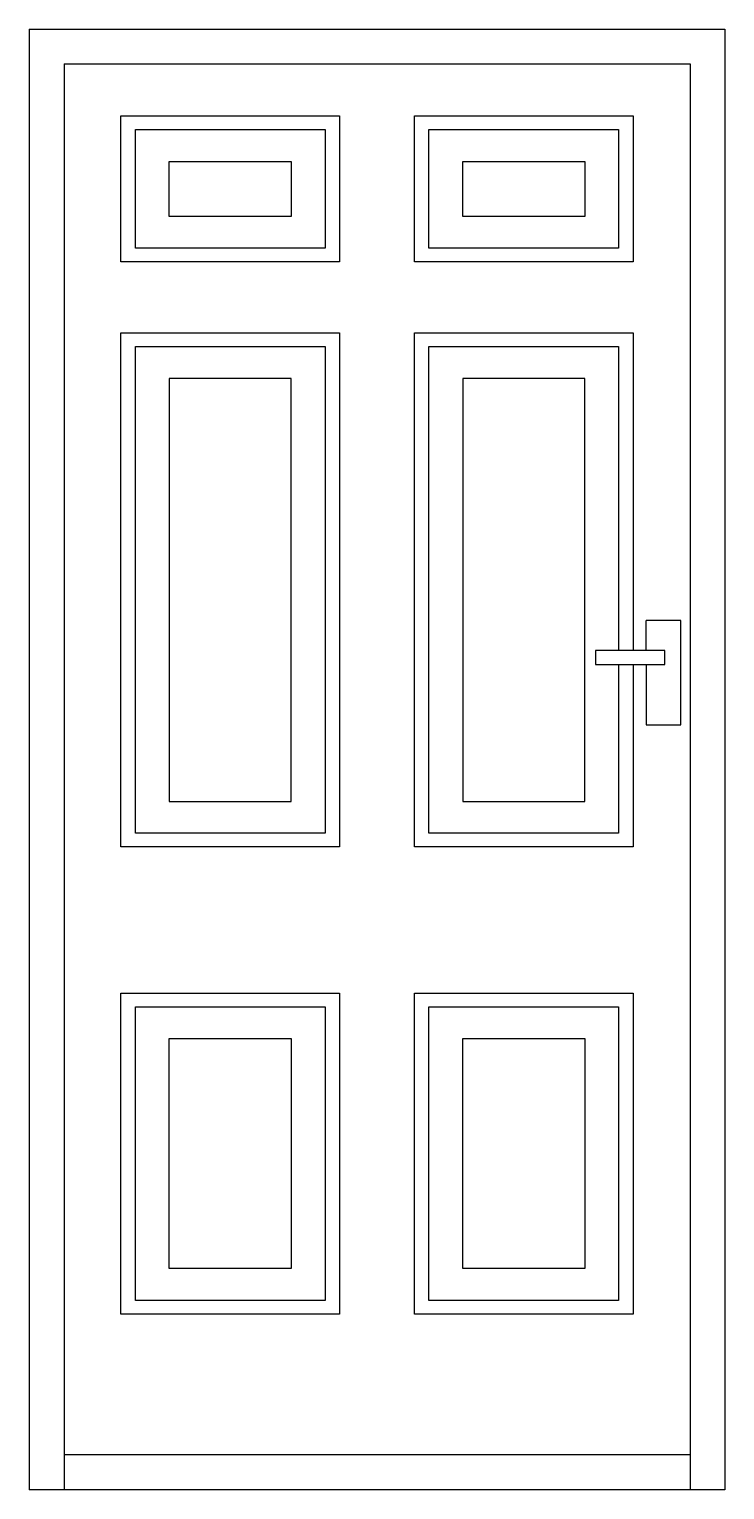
# Model space of a CAD drawing. Header units: millimetres. Extents: x -740.7 to -739.7, y 1767.63 to 1769.73.
import ezdxf

# ---------------------------------------------------------------- set-up
doc = ezdxf.new("R2010")
doc.units = ezdxf.units.MM
doc.header["$LTSCALE"] = 10
doc.layers.add('Portas', color=2, linetype='Continuous')

msp = doc.modelspace()

# ---------------------------------------------------------------- linework, layer by layer
at = {"layer": 'Portas'}
for p, q in [((-740.699, 1769.73), (-740.699, 1767.63)), ((-740.699, 1769.73), (-739.699, 1769.73)), ((-739.699, 1769.73), (-739.699, 1767.63)), ((-739.699, 1767.63), (-740.699, 1767.63))]:
    msp.add_line(p, q, dxfattribs=at)
at = {"layer": 'Portas', "color": 1}
for p, q in [((-740.649, 1769.68), (-740.649, 1767.63)), ((-740.649, 1769.68), (-739.749, 1769.68)), ((-739.749, 1769.68), (-739.749, 1767.63)), ((-740.5671, 1769.3953), (-740.5671, 1769.6053)), ((-740.5671, 1769.6053), (-740.2529, 1769.6053)), ((-740.2529, 1769.6053), (-740.2529, 1769.3953)), ((-740.1452, 1769.6053), (-739.831, 1769.6053)), ((-740.1452, 1769.3953), (-740.1452, 1769.6053)), ((-739.831, 1769.6053), (-739.831, 1769.3953)), ((-740.5463, 1769.415), (-740.5463, 1769.5857)), ((-740.5463, 1769.5857), (-740.2737, 1769.5857)), ((-740.2737, 1769.5857), (-740.2737, 1769.415)), ((-740.1244, 1769.5857), (-739.8518, 1769.5857)), ((-740.1244, 1769.415), (-740.1244, 1769.5857)), ((-739.8518, 1769.5857), (-739.8518, 1769.415)), ((-740.4977, 1769.4609), (-740.4977, 1769.5398)), ((-740.4977, 1769.5398), (-740.3223, 1769.5398)), ((-740.3223, 1769.5398), (-740.3223, 1769.4609)), ((-740.0758, 1769.5398), (-739.9004, 1769.5398)), ((-740.0758, 1769.4609), (-740.0758, 1769.5398)), ((-739.9004, 1769.5398), (-739.9004, 1769.4609)), ((-740.3223, 1769.4609), (-740.4977, 1769.4609)), ((-739.9004, 1769.4609), (-740.0758, 1769.4609)), ((-740.2737, 1769.415), (-740.5463, 1769.415)), ((-739.8518, 1769.415), (-740.1244, 1769.415)), ((-740.2529, 1769.3953), (-740.5671, 1769.3953)), ((-739.831, 1769.3953), (-740.1452, 1769.3953)), ((-740.5671, 1768.5542), (-740.5671, 1769.2936)), ((-740.5671, 1769.2936), (-740.2529, 1769.2936)), ((-740.2529, 1769.2936), (-740.2529, 1768.5542)), ((-740.1452, 1769.2936), (-739.831, 1769.2936)), ((-740.1452, 1768.5542), (-740.1452, 1769.2936)), ((-739.831, 1769.2936), (-739.831, 1768.8367)), ((-740.5463, 1769.2739), (-740.2737, 1769.2739)), ((-740.5463, 1768.5739), (-740.5463, 1769.2739)), ((-740.2737, 1769.2739), (-740.2737, 1768.5739)), ((-740.1244, 1768.5739), (-740.1244, 1769.2739)), ((-740.1244, 1769.2739), (-739.8518, 1769.2739)), ((-739.8518, 1769.2739), (-739.8518, 1768.8367)), ((-740.4977, 1769.2279), (-740.4977, 1768.6198)), ((-740.3223, 1769.2279), (-740.4977, 1769.2279)), ((-740.3223, 1768.6198), (-740.3223, 1769.2279)), ((-739.9004, 1769.2279), (-740.0758, 1769.2279)), ((-740.0758, 1769.2279), (-740.0758, 1768.6198)), ((-739.9004, 1768.6198), (-739.9004, 1769.2279)), ((-739.762, 1768.88), (-739.812, 1768.88)), ((-739.812, 1768.8367), (-739.812, 1768.88)), ((-739.762, 1768.73), (-739.762, 1768.88)), ((-739.7851, 1768.8367), (-739.8851, 1768.8367)), ((-739.8851, 1768.8367), (-739.8851, 1768.8167)), ((-739.7851, 1768.8167), (-739.7851, 1768.8367)), ((-739.8851, 1768.8167), (-739.7851, 1768.8167)), ((-739.8518, 1768.8167), (-739.8518, 1768.5739)), ((-739.831, 1768.8167), (-739.831, 1768.5542)), ((-739.812, 1768.8167), (-739.812, 1768.73)), ((-739.812, 1768.73), (-739.762, 1768.73)), ((-740.4977, 1768.6198), (-740.3223, 1768.6198)), ((-740.0758, 1768.6198), (-739.9004, 1768.6198)), ((-740.2737, 1768.5739), (-740.5463, 1768.5739)), ((-739.8518, 1768.5739), (-740.1244, 1768.5739)), ((-740.2529, 1768.5542), (-740.5671, 1768.5542)), ((-739.831, 1768.5542), (-740.1452, 1768.5542)), ((-740.5671, 1767.8826), (-740.5671, 1768.3442)), ((-740.5671, 1768.3442), (-740.2529, 1768.3442)), ((-740.2529, 1768.3442), (-740.2529, 1767.8826)), ((-740.1452, 1768.3442), (-739.831, 1768.3442)), ((-740.1452, 1767.8826), (-740.1452, 1768.3442)), ((-739.831, 1768.3442), (-739.831, 1767.8826)), ((-740.5463, 1768.3245), (-740.2737, 1768.3245)), ((-740.5463, 1767.9023), (-740.5463, 1768.3245)), ((-740.2737, 1768.3245), (-740.2737, 1767.9023)), ((-740.1244, 1767.9023), (-740.1244, 1768.3245)), ((-740.1244, 1768.3245), (-739.8518, 1768.3245)), ((-739.8518, 1768.3245), (-739.8518, 1767.9023)), ((-740.4977, 1768.2786), (-740.3223, 1768.2786)), ((-740.4977, 1767.9483), (-740.4977, 1768.2786)), ((-740.3223, 1768.2786), (-740.3223, 1767.9483)), ((-740.0758, 1767.9483), (-740.0758, 1768.2786)), ((-740.0758, 1768.2786), (-739.9004, 1768.2786)), ((-739.9004, 1768.2786), (-739.9004, 1767.9483)), ((-740.3223, 1767.9483), (-740.4977, 1767.9483)), ((-739.9004, 1767.9483), (-740.0758, 1767.9483)), ((-740.2737, 1767.9023), (-740.5463, 1767.9023)), ((-739.8518, 1767.9023), (-740.1244, 1767.9023)), ((-740.2529, 1767.8826), (-740.5671, 1767.8826)), ((-739.831, 1767.8826), (-740.1452, 1767.8826)), ((-739.749, 1767.68), (-740.649, 1767.68))]:
    msp.add_line(p, q, dxfattribs=at)

doc.saveas('drawing.dxf')
